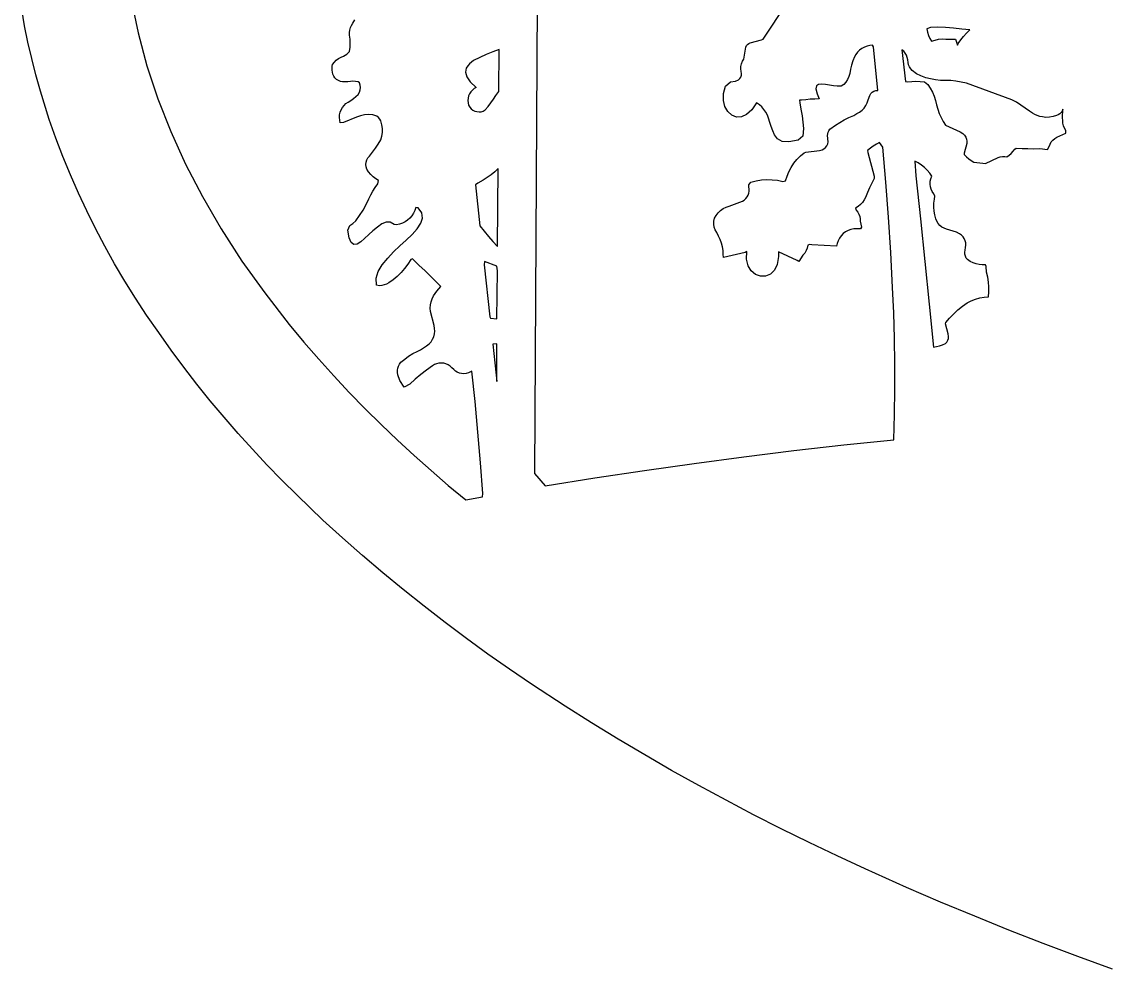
# Model space of a CAD drawing. Extents: x 0.1 to 24.1, y 0.2 to 12.2.
# Drawn here: x 0.187 to 5.161, y 1.325 to 5.654 of the extents above; entities that cross this region are included whole.
import ezdxf

# ---------------------------------------------------------------- set-up
doc = ezdxf.new("R2010")
doc.units = 0
doc.linetypes.add('0', pattern=[0])
doc.layers.add('1', color=7, linetype='0')

msp = doc.modelspace()

# ---------------------------------------------------------------- linework, layer by layer
at = {"layer": '1'}
for points in [[(0.686609, 5.755053), (0.718348, 5.603442), (0.758875, 5.452319), (0.808924, 5.301928), (0.867517, 5.15227), (0.935389, 5.0031), (1.012293, 4.854907), (1.09823, 4.707201), (1.192957, 4.560473), (1.296961, 4.414721), (1.40951, 4.269946), (1.475916, 4.1906), (1.543787, 4.112475), (1.612879, 4.035571), (1.68368, 3.960131), (1.755701, 3.885912), (1.829187, 3.813159), (1.903894, 3.741625), (1.980066, 3.671557), (2.057459, 3.602953), (2.136072, 3.535571), (2.215906, 3.469897), (2.292078, 3.483569), (2.294519, 3.498705), (2.283777, 3.638598), (2.271814, 3.778491), (2.258631, 3.918383), (2.243982, 4.058032), (2.227869, 4.049975), (2.217859, 4.046801), (2.207605, 4.04558), (2.197107, 4.046069), (2.187098, 4.048266), (2.177332, 4.052416), (2.168543, 4.058032), (2.160975, 4.065112), (2.152185, 4.072436), (2.144373, 4.080004), (2.13534, 4.086108), (2.125574, 4.090502), (2.115076, 4.093432), (2.10409, 4.094409), (2.093348, 4.09392), (2.082605, 4.091479), (2.072596, 4.087328), (2.063318, 4.081713), (2.036463, 4.062182), (2.010096, 4.041918), (1.984705, 4.020678), (1.959803, 3.998705), (1.93368, 3.984057), (1.914881, 4.014575), (1.905359, 4.040698), (1.90365, 4.050951), (1.90365, 4.061205), (1.905359, 4.071215), (1.908777, 4.080981), (1.91366, 4.090014), (1.919764, 4.098315), (1.936853, 4.112963), (1.95492, 4.126147), (1.974207, 4.137621), (1.994226, 4.147631), (2.008631, 4.155444), (2.022547, 4.163744), (2.036219, 4.172778), (2.049402, 4.182299), (2.057703, 4.192065), (2.064295, 4.203051), (2.069422, 4.21477), (2.072596, 4.227221), (2.07406, 4.24016), (2.073572, 4.252856), (2.071375, 4.265551), (2.055262, 4.330004), (2.053797, 4.344897), (2.054529, 4.359789), (2.057459, 4.374438), (2.062342, 4.388598), (2.069178, 4.401782), (2.083826, 4.422534), (2.102137, 4.444018), (2.078211, 4.469164), (2.053553, 4.493578), (2.028406, 4.51726), (2.002527, 4.540453), (1.97323, 4.570727), (1.964441, 4.567065), (1.951258, 4.546313), (1.936609, 4.526537), (1.920496, 4.507983), (1.902918, 4.490649), (1.884119, 4.475024), (1.8641, 4.460619), (1.853846, 4.455492), (1.843348, 4.451586), (1.832361, 4.448657), (1.821131, 4.446703), (1.807215, 4.450121), (1.806482, 4.482104), (1.816004, 4.513354), (1.833826, 4.543627), (1.859461, 4.573657), (1.886316, 4.602465), (1.914637, 4.630053), (1.944178, 4.656176), (1.971277, 4.682543), (1.993982, 4.707934), (2.009851, 4.732836), (2.017664, 4.757006), (2.01449, 4.780688), (1.998377, 4.803637), (1.987146, 4.804614), (1.982752, 4.79143), (1.976648, 4.778979), (1.96908, 4.76726), (1.960291, 4.756762), (1.950037, 4.747485), (1.938562, 4.739428), (1.926355, 4.73308), (1.913172, 4.728442), (1.899744, 4.725268), (1.888269, 4.726733), (1.87118, 4.738207), (1.852625, 4.738696), (1.833094, 4.731127), (1.811853, 4.715502), (1.79159, 4.698901), (1.772303, 4.681323), (1.753748, 4.662768), (1.735682, 4.647631), (1.71908, 4.63811), (1.704676, 4.636645), (1.692469, 4.645434), (1.682947, 4.66643), (1.6766, 4.702075), (1.686121, 4.722582), (1.700281, 4.732348), (1.713221, 4.744311), (1.730799, 4.767992), (1.746668, 4.792895), (1.760828, 4.818774), (1.773279, 4.845385), (1.781824, 4.863207), (1.79159, 4.880541), (1.802088, 4.897143), (1.813562, 4.913256), (1.817469, 4.928393), (1.804529, 4.93645), (1.792566, 4.945727), (1.78158, 4.956225), (1.771814, 4.967944), (1.763514, 4.980639), (1.760584, 4.990893), (1.759851, 5.001635), (1.760828, 5.012133), (1.764002, 5.022387), (1.768641, 5.031909), (1.775232, 5.040453), (1.789637, 5.058032), (1.803308, 5.076098), (1.816248, 5.094897), (1.828455, 5.11394), (1.833094, 5.13103), (1.835535, 5.148364), (1.835291, 5.166186), (1.832605, 5.18352), (1.827967, 5.20061), (1.823328, 5.20891), (1.81698, 5.216235), (1.809412, 5.222094), (1.800867, 5.226244), (1.79159, 5.228686), (1.772547, 5.229418), (1.75326, 5.227953), (1.734461, 5.224047), (1.716394, 5.217944), (1.656824, 5.193285), (1.641199, 5.192065), (1.638758, 5.216479), (1.63949, 5.228442), (1.641932, 5.240405), (1.646326, 5.251635), (1.652185, 5.262133), (1.659754, 5.271655), (1.668543, 5.279955), (1.678553, 5.286791), (1.691004, 5.29436), (1.702723, 5.302905), (1.713953, 5.312182), (1.724695, 5.321948), (1.73031, 5.331713), (1.733728, 5.342211), (1.734705, 5.353442), (1.733484, 5.364428), (1.730066, 5.374926), (1.723719, 5.379565), (1.712244, 5.381274), (1.700525, 5.381762), (1.688807, 5.381274), (1.677332, 5.379809), (1.663172, 5.379565), (1.653162, 5.379321), (1.643396, 5.38103), (1.633875, 5.384692), (1.625574, 5.390063), (1.61825, 5.397143), (1.612635, 5.4052), (1.608728, 5.414477), (1.606531, 5.424242), (1.605555, 5.432787), (1.60531, 5.441576), (1.605799, 5.450366), (1.607264, 5.45891), (1.61532, 5.46892), (1.624353, 5.477709), (1.634607, 5.485278), (1.645838, 5.491381), (1.657557, 5.496264), (1.665125, 5.500903), (1.671961, 5.50603), (1.678553, 5.511889), (1.684412, 5.518481), (1.687098, 5.537035), (1.688074, 5.55559), (1.687342, 5.574389), (1.685144, 5.592944), (1.6849, 5.604418), (1.686365, 5.615893), (1.689539, 5.626879), (1.694178, 5.637377), (1.700281, 5.647143), (1.708338, 5.66228)], [(2.54281, 5.741137), (2.530603, 3.589282), (2.578211, 3.533129), (2.805017, 3.569506), (3.032068, 3.60393), (3.259363, 3.636157), (3.486902, 3.666186), (3.71493, 3.694262), (3.942957, 3.720141), (4.171473, 3.743823), (4.175135, 3.859545), (4.177088, 3.975512), (4.177088, 4.091479), (4.175379, 4.207201), (4.171717, 4.323168), (4.166101, 4.438891), (4.157801, 4.599535), (4.147547, 4.760424), (4.135584, 4.920825), (4.121668, 5.081225), (4.107264, 5.101977), (4.092371, 5.094653), (4.078455, 5.086108), (4.065027, 5.076342), (4.052576, 5.065356), (4.053064, 5.056323), (4.082361, 4.948901), (4.082605, 4.937182), (4.071375, 4.91643), (4.061121, 4.89519), (4.0516, 4.873461), (4.043055, 4.851489), (4.036463, 4.839526), (4.028406, 4.828539), (4.019129, 4.81853), (4.008631, 4.809741), (3.997156, 4.802416), (4.00033, 4.792895), (4.00741, 4.78435), (4.012781, 4.774828), (4.016687, 4.764575), (4.018641, 4.753832), (4.018885, 4.742846), (4.023767, 4.715258), (4.02035, 4.708422), (4.002283, 4.708422), (3.988855, 4.70769), (3.975672, 4.705004), (3.963221, 4.700121), (3.951502, 4.693774), (3.94076, 4.685717), (3.931482, 4.676196), (3.923426, 4.665453), (3.917322, 4.653491), (3.912683, 4.641039), (3.909998, 4.627856), (3.797937, 4.634203), (3.786219, 4.636157), (3.779139, 4.632739), (3.776453, 4.620043), (3.771814, 4.60808), (3.764978, 4.597094), (3.756678, 4.587328), (3.737391, 4.558764), (3.731043, 4.563647), (3.645838, 4.602709), (3.645105, 4.581469), (3.639734, 4.545336), (3.626795, 4.518481), (3.607996, 4.500659), (3.585779, 4.491869), (3.562098, 4.491381), (3.539637, 4.499194), (3.520105, 4.515063), (3.505945, 4.5385), (3.498865, 4.569262), (3.500818, 4.60393), (3.492517, 4.59978), (3.393885, 4.577319), (3.392664, 4.591723), (3.391687, 4.608813), (3.389002, 4.625903), (3.384607, 4.642504), (3.378504, 4.658617), (3.370935, 4.673998), (3.362635, 4.691332), (3.356043, 4.703295), (3.351648, 4.715991), (3.349451, 4.729418), (3.349695, 4.74309), (3.352381, 4.756274), (3.359949, 4.769213), (3.369226, 4.780932), (3.379969, 4.791186), (3.392176, 4.799975), (3.405359, 4.806811), (3.419519, 4.811694), (3.479822, 4.834399), (3.488123, 4.839282), (3.495691, 4.845629), (3.501795, 4.853198), (3.506433, 4.861742), (3.509607, 4.87102), (3.511072, 4.880541), (3.509363, 4.908129), (3.518641, 4.921069), (3.542566, 4.927172), (3.566736, 4.931078), (3.591394, 4.932787), (3.616053, 4.932299), (3.640467, 4.929369), (3.664637, 4.924487), (3.677332, 4.92644), (3.684168, 4.947924), (3.692713, 4.968432), (3.703211, 4.988207), (3.715418, 5.007006), (3.729334, 5.024584), (3.744959, 5.040942), (3.761805, 5.05559), (3.769861, 5.058276), (3.833094, 5.065112), (3.84408, 5.069018), (3.852625, 5.073412), (3.860193, 5.079516), (3.866053, 5.087328), (3.869959, 5.096117), (3.871668, 5.105395), (3.869226, 5.134203), (3.869959, 5.141772), (3.871912, 5.149096), (3.875086, 5.156176), (3.879236, 5.162524), (3.904871, 5.181323), (3.925135, 5.194018), (3.945887, 5.205737), (3.967127, 5.216479), (3.9891, 5.226), (4.003016, 5.234057), (4.015467, 5.240893), (4.026697, 5.249438), (4.036463, 5.259692), (4.044519, 5.27141), (4.050867, 5.284106), (4.055017, 5.297534), (4.062342, 5.317553), (4.067225, 5.325366), (4.073572, 5.331713), (4.081385, 5.336352), (4.090174, 5.339037), (4.099207, 5.339526), (4.07992, 5.5385), (4.075281, 5.546313), (4.062342, 5.545336), (4.049646, 5.542651), (4.037439, 5.538012), (4.025965, 5.531909), (4.015467, 5.52434), (4.006189, 5.515307), (3.998377, 5.504809), (3.992029, 5.493578), (3.984705, 5.475024), (3.978846, 5.455981), (3.973963, 5.436694), (3.970545, 5.417162), (3.96615, 5.403491), (3.960047, 5.390551), (3.952478, 5.378344), (3.943689, 5.367114), (3.931971, 5.359057), (3.913904, 5.359301), (3.895838, 5.360766), (3.877771, 5.363451), (3.860193, 5.367602), (3.842127, 5.369311), (3.827723, 5.367846), (3.818445, 5.360766), (3.81576, 5.34685), (3.821619, 5.324389), (3.830652, 5.301684), (3.810389, 5.300707), (3.790125, 5.299487), (3.770105, 5.297778), (3.749842, 5.29558), (3.741785, 5.296069), (3.742029, 5.282885), (3.747889, 5.253832), (3.752771, 5.224535), (3.756678, 5.194994), (3.759851, 5.165453), (3.756433, 5.130785), (3.734949, 5.113451), (3.692957, 5.104907), (3.662439, 5.107348), (3.641199, 5.118578), (3.626551, 5.136645), (3.618494, 5.155444), (3.61117, 5.174487), (3.604822, 5.193774), (3.599451, 5.213549), (3.59408, 5.227709), (3.587244, 5.240893), (3.578699, 5.253344), (3.568933, 5.264575), (3.557703, 5.274584), (3.545252, 5.283129), (3.523279, 5.252123), (3.499598, 5.229662), (3.475672, 5.21892), (3.452478, 5.218432), (3.431482, 5.226977), (3.41366, 5.243334), (3.400476, 5.266039), (3.393396, 5.293871), (3.394129, 5.32561), (3.402674, 5.360034), (3.425135, 5.379321), (3.44784, 5.382739), (3.462732, 5.38811), (3.46908, 5.393969), (3.473475, 5.401293), (3.47616, 5.40935), (3.476648, 5.417895), (3.474939, 5.426196), (3.472986, 5.438159), (3.47323, 5.450121), (3.475428, 5.46184), (3.479822, 5.473071), (3.48617, 5.483325), (3.49618, 5.538012), (3.498865, 5.544604), (3.50326, 5.550219), (3.509119, 5.554614), (3.515711, 5.557055), (3.567957, 5.570483), (3.574305, 5.574389), (3.683191, 5.737475)], [(5.171961, 1.324877), (5.013269, 1.382983), (4.85531, 1.442553), (4.698084, 1.504076), (4.54159, 1.567065), (4.385584, 1.632006), (4.23031, 1.698412), (4.041834, 1.783129), (3.912928, 1.8427), (3.784998, 1.903735), (3.657557, 1.966479), (3.531092, 2.030932), (3.405603, 2.09685), (3.280848, 2.164477), (3.156824, 2.233569), (3.034021, 2.304369), (2.911951, 2.376635), (2.790613, 2.45061), (2.670496, 2.526049), (2.516932, 2.627123), (2.416346, 2.695239), (2.31698, 2.765063), (2.218592, 2.836108), (2.12118, 2.909106), (2.025232, 2.983325), (1.930262, 3.059252), (1.836756, 3.136401), (1.744226, 3.215258), (1.652918, 3.29558), (1.563074, 3.377123), (1.44491, 3.490405), (1.375574, 3.559252), (1.307459, 3.629321), (1.240564, 3.70061), (1.175135, 3.773119), (1.11117, 3.84685), (1.048426, 3.921801), (0.987391, 3.997973), (0.927576, 4.075366), (0.869226, 4.153735), (0.812586, 4.233325), (0.757166, 4.313891), (0.706385, 4.390795), (0.657801, 4.46892), (0.610926, 4.548266), (0.566248, 4.628832), (0.524012, 4.708666), (0.483728, 4.789477), (0.445642, 4.871264), (0.409266, 4.954028), (0.375086, 5.037524), (0.342859, 5.121752), (0.312586, 5.206713), (0.271814, 5.337084), (0.251062, 5.410815), (0.232264, 5.485278), (0.215174, 5.559985), (0.200037, 5.63518), (0.186853, 5.710619)]]:
    msp.add_lwpolyline(points, dxfattribs=at)
for points in [[(4.409998, 5.573901), (4.444422, 5.574877), (4.454187, 5.573657), (4.463465, 5.546557), (4.466883, 5.554125), (4.478357, 5.570971), (4.491053, 5.587084), (4.504725, 5.602221), (4.519617, 5.616381), (4.482508, 5.620532), (4.445398, 5.624194), (4.408289, 5.627123), (4.370935, 5.629321), (4.339685, 5.627367), (4.323328, 5.620776), (4.325769, 5.605639), (4.330164, 5.590991), (4.336512, 5.577319), (4.344812, 5.564379), (4.360437, 5.570239), (4.376795, 5.573901), (4.393396, 5.575121)], [(2.217859, 5.441576), (2.214685, 5.423266), (2.220545, 5.402758), (2.236414, 5.379809), (2.263758, 5.35393), (2.254236, 5.348559), (2.245935, 5.341967), (2.238611, 5.33391), (2.232996, 5.324877), (2.228601, 5.314867), (2.22616, 5.304369), (2.225183, 5.293627), (2.22616, 5.282885), (2.228846, 5.272387), (2.233973, 5.263842), (2.240564, 5.256518), (2.248377, 5.250414), (2.257166, 5.24602), (2.266687, 5.24309), (2.276453, 5.242114), (2.286463, 5.242846), (2.295984, 5.245532), (2.305262, 5.251879), (2.318689, 5.267016), (2.331141, 5.283129), (2.342615, 5.299731), (2.353113, 5.317065), (2.367273, 5.335619), (2.368982, 5.526782), (2.338953, 5.516039), (2.309412, 5.504321), (2.280359, 5.491137), (2.251795, 5.476977), (2.241785, 5.469653), (2.232752, 5.461108), (2.224695, 5.45183)], [(4.945154, 5.254076), (4.94198, 5.24602), (4.937342, 5.23894), (4.930994, 5.232836), (4.92367, 5.228198), (4.915613, 5.225512), (4.899988, 5.220629), (4.883875, 5.2177), (4.867517, 5.216967), (4.85116, 5.218676), (4.839197, 5.221117), (4.827478, 5.225024), (4.816004, 5.229907), (4.805262, 5.235766), (4.792078, 5.245532), (4.732996, 5.286547), (4.711512, 5.296557), (4.503504, 5.372485), (4.480066, 5.378344), (4.456141, 5.382494), (4.431971, 5.384936), (4.407801, 5.385668), (4.384851, 5.386157), (4.362146, 5.388354), (4.339685, 5.392504), (4.317713, 5.398364), (4.295984, 5.406176), (4.275232, 5.415453), (4.255457, 5.430834), (4.249109, 5.438891), (4.243738, 5.44768), (4.239832, 5.456957), (4.237146, 5.466967), (4.235682, 5.480395), (4.233484, 5.491137), (4.229822, 5.501147), (4.224207, 5.510668), (4.217371, 5.518969), (4.209314, 5.526293), (4.225183, 5.381274), (4.234461, 5.378588), (4.253748, 5.38103), (4.273279, 5.381762), (4.29281, 5.38103), (4.312098, 5.378832), (4.32699, 5.367114), (4.338465, 5.350024), (4.34823, 5.331957), (4.356531, 5.313159), (4.362879, 5.293871), (4.367762, 5.273852), (4.372889, 5.254321), (4.379725, 5.235034), (4.388025, 5.216479), (4.397547, 5.198657), (4.408777, 5.181811), (4.475672, 5.150561), (4.487391, 5.142504), (4.494959, 5.135668), (4.500818, 5.127123), (4.504725, 5.117602), (4.506189, 5.107592), (4.505213, 5.097338), (4.493982, 5.05266), (4.494226, 5.046557), (4.503992, 5.036547), (4.514734, 5.027514), (4.526209, 5.019457), (4.538172, 5.012377), (4.5516, 5.011401), (4.565027, 5.009936), (4.578455, 5.007983), (4.591639, 5.005541), (4.648767, 5.033617), (4.658777, 5.036303), (4.668787, 5.037524), (4.679041, 5.037524), (4.689295, 5.036059), (4.699549, 5.043627), (4.708826, 5.052172), (4.717127, 5.061938), (4.724451, 5.072436), (4.731043, 5.076586), (4.757898, 5.075121), (4.784998, 5.074145), (4.811853, 5.073901), (4.838953, 5.074633), (4.874353, 5.06975), (4.881922, 5.084399), (4.886072, 5.094897), (4.891687, 5.104662), (4.898767, 5.113207), (4.907312, 5.120776), (4.916834, 5.126635), (4.957605, 5.144213), (4.958094, 5.156909), (4.952234, 5.167407), (4.94784, 5.178637), (4.945154, 5.190356), (4.943933, 5.202319), (4.943201, 5.215258), (4.943201, 5.228198), (4.943933, 5.241137)], [(2.361414, 4.626635), (2.363855, 4.983325), (2.347986, 4.968432), (2.331385, 4.95476), (2.314051, 4.941821), (2.29574, 4.930102), (2.270594, 4.915942), (2.260584, 4.909106), (2.280848, 4.721362), (2.299402, 4.696459), (2.319178, 4.672289), (2.339685, 4.649096)], [(4.498133, 4.610766), (4.500086, 4.622485), (4.501307, 4.632739), (4.500818, 4.643237), (4.498377, 4.653491), (4.494226, 4.663012), (4.488367, 4.671801), (4.481043, 4.679125), (4.472742, 4.685229), (4.458094, 4.691821), (4.443201, 4.69768), (4.428064, 4.702319), (4.412439, 4.706225), (4.401453, 4.710131), (4.391199, 4.715746), (4.381922, 4.723315), (4.374353, 4.732104), (4.36825, 4.742114), (4.3641, 4.7531), (4.359217, 4.770922), (4.356043, 4.788989), (4.354822, 4.807299), (4.355555, 4.82561), (4.35824, 4.84392), (4.359217, 4.856616), (4.354578, 4.867602), (4.347498, 4.877612), (4.342371, 4.888598), (4.339197, 4.900317), (4.337976, 4.912524), (4.338709, 4.924731), (4.341639, 4.93645), (4.346277, 4.94768), (4.336267, 4.962328), (4.325037, 4.975756), (4.312342, 4.988207), (4.298426, 4.999194), (4.283533, 5.008959), (4.267908, 5.017016), (4.273035, 4.949389), (4.293787, 4.754076), (4.314051, 4.55852), (4.333826, 4.362963), (4.352869, 4.167407), (4.367273, 4.169848), (4.381189, 4.17351), (4.395105, 4.178393), (4.408289, 4.184252), (4.414881, 4.1906), (4.419519, 4.198412), (4.422205, 4.207201), (4.422449, 4.216235), (4.421228, 4.227221), (4.408533, 4.274096), (4.409998, 4.279711), (4.427088, 4.300219), (4.445642, 4.31975), (4.465174, 4.337817), (4.48617, 4.354662), (4.507898, 4.370287), (4.526209, 4.379321), (4.545008, 4.386645), (4.564783, 4.392016), (4.584803, 4.395678), (4.605066, 4.397143), (4.606775, 4.419604), (4.606775, 4.442309), (4.605066, 4.46477), (4.601404, 4.487231), (4.596033, 4.509203), (4.593592, 4.535082), (4.590906, 4.543871), (4.576502, 4.542895), (4.561853, 4.544116), (4.547693, 4.547045), (4.534021, 4.551928), (4.521082, 4.558764), (4.509119, 4.567065), (4.50326, 4.574389), (4.499109, 4.582934), (4.496912, 4.591967), (4.496424, 4.601489)], [(2.360193, 4.515307), (2.358484, 4.53728), (2.301355, 4.558032), (2.299402, 4.543383), (2.325281, 4.306323), (2.328699, 4.298998), (2.358484, 4.296557)], [(2.358484, 4.009936), (2.358484, 4.182299), (2.339197, 4.180834)]]:
    msp.add_lwpolyline(points, close=True, dxfattribs=at)

doc.saveas('drawing.dxf')
